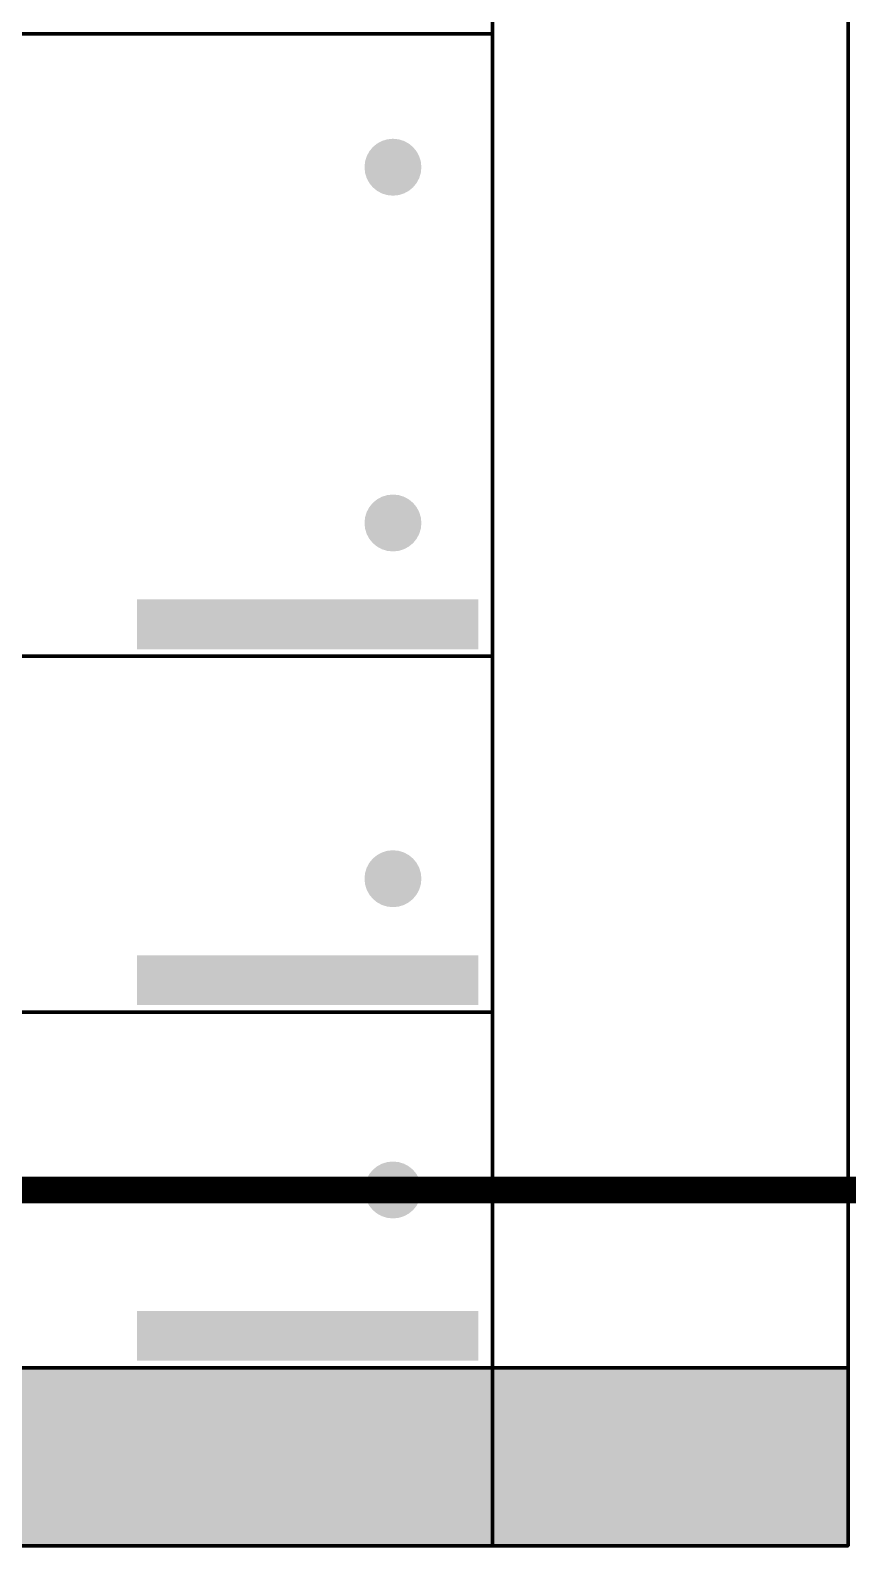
# Model space of a CAD drawing. Header units: millimetres. Extents: x -116965 to 323937, y 291661 to 566926.
# Drawn here: x -42992 to -42532, y 328240 to 329092 of the extents above; entities that cross this region are included whole.
import ezdxf

# ---------------------------------------------------------------- set-up
doc = ezdxf.new("R2010")
doc.units = ezdxf.units.MM
doc.layers.get('0').update_dxf_attribs({"lineweight": 18})
doc.layers.add('C00-00-00', color=7, linetype='Continuous')
doc.layers.add('C34-3A-40', color=7, linetype='Continuous', true_color=0x343a40)
doc.layers.add('C62-64-69', color=7, linetype='Continuous', true_color=0x626469)

msp = doc.modelspace()

# ---------------------------------------------------------------- hatches: boundary and pattern name
at = {"layer": 'C00-00-00'}
h = msp.add_hatch(color=256, dxfattribs=at)
edge = h.paths.add_edge_path()
edge.add_arc((-42788.106071, 329014.783058), 15.997765, 0, 360)
h = msp.add_hatch(color=256, dxfattribs=at)
edge = h.paths.add_edge_path()
edge.add_arc((-42788.106071, 328814.783058), 15.997765, 0, 360)
h = msp.add_hatch(color=256, dxfattribs=at)
h.dxf.hatch_style = 2
h.paths.add_polyline_path([(-42932.085971, 328771.816977), (-42740.112771, 328771.816977), (-42740.112771, 328743.820886), (-42932.085971, 328743.820886)])
h = msp.add_hatch(color=256, dxfattribs=at)
edge = h.paths.add_edge_path()
edge.add_arc((-42788.106071, 328614.810977), 15.997765, 0, 360)
h = msp.add_hatch(color=256, dxfattribs=at)
h.dxf.hatch_style = 2
h.paths.add_polyline_path([(-42932.085971, 328571.816977), (-42740.112771, 328571.816977), (-42740.112771, 328543.820886), (-42932.085971, 328543.820886)])
h = msp.add_hatch(color=256, dxfattribs=at)
edge = h.paths.add_edge_path()
edge.add_arc((-42788.106069, 328439.835402), 15.997765, 0, 360)
h = msp.add_hatch(color=256, dxfattribs=at)
h.dxf.hatch_style = 2
h.paths.add_polyline_path([(-42932.085971, 328371.844896), (-42740.112771, 328371.844896), (-42740.112771, 328343.848805), (-42932.085971, 328343.848805)])
at = {"layer": 'C34-3A-40'}
h = msp.add_hatch(color=256, dxfattribs=at)
h.dxf.hatch_style = 2
h.paths.add_polyline_path([(-43432.016177, 328339.849361), (-42732.113883, 328339.849361), (-42732.113883, 328239.863317), (-43432.016177, 328239.863317)])
h = msp.add_hatch(color=256, dxfattribs=at)
h.dxf.hatch_style = 2
h.paths.add_polyline_path([(-42732.113883, 328339.849361), (-42532.141802, 328339.849361), (-42532.141802, 328239.863317), (-42732.113883, 328239.863317)])
at = {"layer": 'C62-64-69'}
h = msp.add_hatch(color=256, dxfattribs=at)
h.dxf.hatch_style = 2
h.paths.add_polyline_path([(-43016.074243, 328330.850618), (-42984.078708, 328330.850618), (-42984.078708, 328323.851592), (-43016.074243, 328323.851592)])
h = msp.add_hatch(color=256, dxfattribs=at)
h.dxf.hatch_style = 2
h.paths.add_polyline_path([(-43016.074243, 328323.851592), (-42984.078708, 328323.851592), (-42984.078708, 328321.851874), (-43016.074243, 328321.851874)])
h = msp.add_hatch(color=256, dxfattribs=at)
h.dxf.hatch_style = 2
h.paths.add_polyline_path([(-42984.078708, 328330.850618), (-42952.083177, 328330.850618), (-42952.083177, 328323.851592), (-42984.078708, 328323.851592)])
h = msp.add_hatch(color=256, dxfattribs=at)
h.dxf.hatch_style = 2
h.paths.add_polyline_path([(-42984.078708, 328330.850618), (-42952.083177, 328330.850618), (-42952.083177, 328323.851592), (-42984.078708, 328323.851592)])
h = msp.add_hatch(color=256, dxfattribs=at)
h.dxf.hatch_style = 2
h.paths.add_polyline_path([(-42984.078708, 328323.851592), (-42952.083177, 328323.851592), (-42952.083177, 328321.851874), (-42984.078708, 328321.851874)])
h = msp.add_hatch(color=256, dxfattribs=at)
h.dxf.hatch_style = 2
h.paths.add_polyline_path([(-42984.078708, 328323.851592), (-42952.083177, 328323.851592), (-42952.083177, 328321.851874), (-42984.078708, 328321.851874)])
h = msp.add_hatch(color=256, dxfattribs=at)
h.dxf.hatch_style = 2
h.paths.add_polyline_path([(-42952.083177, 328330.850618), (-42920.087643, 328330.850618), (-42920.087643, 328323.851592), (-42952.083177, 328323.851592)])
h = msp.add_hatch(color=256, dxfattribs=at)
h.dxf.hatch_style = 2
h.paths.add_polyline_path([(-42952.083177, 328330.850618), (-42920.087643, 328330.850618), (-42920.087643, 328323.851592), (-42952.083177, 328323.851592)])
h = msp.add_hatch(color=256, dxfattribs=at)
h.dxf.hatch_style = 2
h.paths.add_polyline_path([(-42952.083177, 328323.851592), (-42920.087643, 328323.851592), (-42920.087643, 328321.851874), (-42952.083177, 328321.851874)])
h = msp.add_hatch(color=256, dxfattribs=at)
h.dxf.hatch_style = 2
h.paths.add_polyline_path([(-42952.083177, 328323.851592), (-42920.087643, 328323.851592), (-42920.087643, 328321.851874), (-42952.083177, 328321.851874)])
h = msp.add_hatch(color=256, dxfattribs=at)
h.dxf.hatch_style = 2
h.paths.add_polyline_path([(-42920.087643, 328330.850618), (-42888.092108, 328330.850618), (-42888.092108, 328323.851592), (-42920.087643, 328323.851592)])
h = msp.add_hatch(color=256, dxfattribs=at)
h.dxf.hatch_style = 2
h.paths.add_polyline_path([(-42920.087643, 328330.850618), (-42888.092108, 328330.850618), (-42888.092108, 328323.851592), (-42920.087643, 328323.851592)])
h = msp.add_hatch(color=256, dxfattribs=at)
h.dxf.hatch_style = 2
h.paths.add_polyline_path([(-42920.087643, 328323.851592), (-42888.092108, 328323.851592), (-42888.092108, 328321.851874), (-42920.087643, 328321.851874)])
h = msp.add_hatch(color=256, dxfattribs=at)
h.dxf.hatch_style = 2
h.paths.add_polyline_path([(-42920.087643, 328323.851592), (-42888.092108, 328323.851592), (-42888.092108, 328321.851874), (-42920.087643, 328321.851874)])
h = msp.add_hatch(color=256, dxfattribs=at)
h.dxf.hatch_style = 2
h.paths.add_polyline_path([(-42888.092108, 328330.850618), (-42856.096577, 328330.850618), (-42856.096577, 328323.851592), (-42888.092108, 328323.851592)])
h = msp.add_hatch(color=256, dxfattribs=at)
h.dxf.hatch_style = 2
h.paths.add_polyline_path([(-42888.092108, 328330.850618), (-42856.096577, 328330.850618), (-42856.096577, 328323.851592), (-42888.092108, 328323.851592)])
h = msp.add_hatch(color=256, dxfattribs=at)
h.dxf.hatch_style = 2
h.paths.add_polyline_path([(-42888.092108, 328323.851592), (-42856.096577, 328323.851592), (-42856.096577, 328321.851874), (-42888.092108, 328321.851874)])
h = msp.add_hatch(color=256, dxfattribs=at)
h.dxf.hatch_style = 2
h.paths.add_polyline_path([(-42888.092108, 328323.851592), (-42856.096577, 328323.851592), (-42856.096577, 328321.851874), (-42888.092108, 328321.851874)])
h = msp.add_hatch(color=256, dxfattribs=at)
h.dxf.hatch_style = 2
h.paths.add_polyline_path([(-42856.096577, 328330.850618), (-42824.101043, 328330.850618), (-42824.101043, 328323.851592), (-42856.096577, 328323.851592)])
h = msp.add_hatch(color=256, dxfattribs=at)
h.dxf.hatch_style = 2
h.paths.add_polyline_path([(-42856.096577, 328323.851592), (-42824.101043, 328323.851592), (-42824.101043, 328321.851874), (-42856.096577, 328321.851874)])
h = msp.add_hatch(color=256, dxfattribs=at)
h.dxf.hatch_style = 2
h.paths.add_polyline_path([(-42824.101043, 328330.850618), (-42792.105508, 328330.850618), (-42792.105508, 328323.851592), (-42824.101043, 328323.851592)])
h = msp.add_hatch(color=256, dxfattribs=at)
h.dxf.hatch_style = 2
h.paths.add_polyline_path([(-42824.101043, 328330.850618), (-42792.105508, 328330.850618), (-42792.105508, 328323.851592), (-42824.101043, 328323.851592)])
h = msp.add_hatch(color=256, dxfattribs=at)
h.dxf.hatch_style = 2
h.paths.add_polyline_path([(-42824.101043, 328323.851592), (-42792.105508, 328323.851592), (-42792.105508, 328321.851874), (-42824.101043, 328321.851874)])
h = msp.add_hatch(color=256, dxfattribs=at)
h.dxf.hatch_style = 2
h.paths.add_polyline_path([(-42824.101043, 328323.851592), (-42792.105508, 328323.851592), (-42792.105508, 328321.851874), (-42824.101043, 328321.851874)])
h = msp.add_hatch(color=256, dxfattribs=at)
h.dxf.hatch_style = 2
h.paths.add_polyline_path([(-42792.105508, 328330.850618), (-42760.109977, 328330.850618), (-42760.109977, 328323.851592), (-42792.105508, 328323.851592)])
h = msp.add_hatch(color=256, dxfattribs=at)
h.dxf.hatch_style = 2
h.paths.add_polyline_path([(-42792.105508, 328330.850618), (-42760.109977, 328330.850618), (-42760.109977, 328323.851592), (-42792.105508, 328323.851592)])
h = msp.add_hatch(color=256, dxfattribs=at)
h.dxf.hatch_style = 2
h.paths.add_polyline_path([(-42792.105508, 328323.851592), (-42760.109977, 328323.851592), (-42760.109977, 328321.851874), (-42792.105508, 328321.851874)])
h = msp.add_hatch(color=256, dxfattribs=at)
h.dxf.hatch_style = 2
h.paths.add_polyline_path([(-42792.105508, 328323.851592), (-42760.109977, 328323.851592), (-42760.109977, 328321.851874), (-42792.105508, 328321.851874)])
h = msp.add_hatch(color=256, dxfattribs=at)
h.dxf.hatch_style = 2
h.paths.add_polyline_path([(-42760.109977, 328330.850618), (-42728.114443, 328330.850618), (-42728.114443, 328323.851592), (-42760.109977, 328323.851592)])
h = msp.add_hatch(color=256, dxfattribs=at)
h.dxf.hatch_style = 2
h.paths.add_polyline_path([(-42760.109977, 328323.851592), (-42728.114443, 328323.851592), (-42728.114443, 328321.851874), (-42760.109977, 328321.851874)])
h = msp.add_hatch(color=256, dxfattribs=at)
h.dxf.hatch_style = 2
h.paths.add_polyline_path([(-43016.074243, 328321.851874), (-42984.078708, 328321.851874), (-42984.078708, 328314.852848), (-43016.074243, 328314.852848)])
h = msp.add_hatch(color=256, dxfattribs=at)
h.dxf.hatch_style = 2
h.paths.add_polyline_path([(-42984.078708, 328321.851874), (-42952.083177, 328321.851874), (-42952.083177, 328314.852848), (-42984.078708, 328314.852848)])
h = msp.add_hatch(color=256, dxfattribs=at)
h.dxf.hatch_style = 2
h.paths.add_polyline_path([(-42984.078708, 328321.851874), (-42952.083177, 328321.851874), (-42952.083177, 328314.852848), (-42984.078708, 328314.852848)])
h = msp.add_hatch(color=256, dxfattribs=at)
h.dxf.hatch_style = 2
h.paths.add_polyline_path([(-42952.083177, 328321.851874), (-42920.087643, 328321.851874), (-42920.087643, 328314.852848), (-42952.083177, 328314.852848)])
h = msp.add_hatch(color=256, dxfattribs=at)
h.dxf.hatch_style = 2
h.paths.add_polyline_path([(-42952.083177, 328321.851874), (-42920.087643, 328321.851874), (-42920.087643, 328314.852848), (-42952.083177, 328314.852848)])
h = msp.add_hatch(color=256, dxfattribs=at)
h.dxf.hatch_style = 2
h.paths.add_polyline_path([(-42920.087643, 328321.851874), (-42888.092108, 328321.851874), (-42888.092108, 328314.852848), (-42920.087643, 328314.852848)])
h = msp.add_hatch(color=256, dxfattribs=at)
h.dxf.hatch_style = 2
h.paths.add_polyline_path([(-42920.087643, 328321.851874), (-42888.092108, 328321.851874), (-42888.092108, 328314.852848), (-42920.087643, 328314.852848)])
h = msp.add_hatch(color=256, dxfattribs=at)
h.dxf.hatch_style = 2
h.paths.add_polyline_path([(-42888.092108, 328321.851874), (-42856.096577, 328321.851874), (-42856.096577, 328314.852848), (-42888.092108, 328314.852848)])
h = msp.add_hatch(color=256, dxfattribs=at)
h.dxf.hatch_style = 2
h.paths.add_polyline_path([(-42888.092108, 328321.851874), (-42856.096577, 328321.851874), (-42856.096577, 328314.852848), (-42888.092108, 328314.852848)])
h = msp.add_hatch(color=256, dxfattribs=at)
h.dxf.hatch_style = 2
h.paths.add_polyline_path([(-42856.096577, 328321.851874), (-42824.101043, 328321.851874), (-42824.101043, 328314.852848), (-42856.096577, 328314.852848)])
h = msp.add_hatch(color=256, dxfattribs=at)
h.dxf.hatch_style = 2
h.paths.add_polyline_path([(-42824.101043, 328321.851874), (-42792.105508, 328321.851874), (-42792.105508, 328314.852848), (-42824.101043, 328314.852848)])
h = msp.add_hatch(color=256, dxfattribs=at)
h.dxf.hatch_style = 2
h.paths.add_polyline_path([(-42824.101043, 328321.851874), (-42792.105508, 328321.851874), (-42792.105508, 328314.852848), (-42824.101043, 328314.852848)])
h = msp.add_hatch(color=256, dxfattribs=at)
h.dxf.hatch_style = 2
h.paths.add_polyline_path([(-42792.105508, 328321.851874), (-42760.109977, 328321.851874), (-42760.109977, 328314.852848), (-42792.105508, 328314.852848)])
h = msp.add_hatch(color=256, dxfattribs=at)
h.dxf.hatch_style = 2
h.paths.add_polyline_path([(-42792.105508, 328321.851874), (-42760.109977, 328321.851874), (-42760.109977, 328314.852848), (-42792.105508, 328314.852848)])
h = msp.add_hatch(color=256, dxfattribs=at)
h.dxf.hatch_style = 2
h.paths.add_polyline_path([(-42760.109977, 328321.851874), (-42728.114443, 328321.851874), (-42728.114443, 328314.852848), (-42760.109977, 328314.852848)])
h = msp.add_hatch(color=256, dxfattribs=at)
h.dxf.hatch_style = 2
h.paths.add_polyline_path([(-43016.074243, 328314.852848), (-42984.078708, 328314.852848), (-42984.078708, 328312.85313), (-43016.074243, 328312.85313)])
h = msp.add_hatch(color=256, dxfattribs=at)
h.dxf.hatch_style = 2
h.paths.add_polyline_path([(-43016.074243, 328312.85313), (-42984.078708, 328312.85313), (-42984.078708, 328305.854105), (-43016.074243, 328305.854105)])
h = msp.add_hatch(color=256, dxfattribs=at)
h.dxf.hatch_style = 2
h.paths.add_polyline_path([(-42984.078708, 328314.852848), (-42952.083177, 328314.852848), (-42952.083177, 328312.85313), (-42984.078708, 328312.85313)])
h = msp.add_hatch(color=256, dxfattribs=at)
h.dxf.hatch_style = 2
h.paths.add_polyline_path([(-42984.078708, 328314.852848), (-42952.083177, 328314.852848), (-42952.083177, 328312.85313), (-42984.078708, 328312.85313)])
h = msp.add_hatch(color=256, dxfattribs=at)
h.dxf.hatch_style = 2
h.paths.add_polyline_path([(-42984.078708, 328312.85313), (-42952.083177, 328312.85313), (-42952.083177, 328305.854105), (-42984.078708, 328305.854105)])
h = msp.add_hatch(color=256, dxfattribs=at)
h.dxf.hatch_style = 2
h.paths.add_polyline_path([(-42984.078708, 328312.85313), (-42952.083177, 328312.85313), (-42952.083177, 328305.854105), (-42984.078708, 328305.854105)])
h = msp.add_hatch(color=256, dxfattribs=at)
h.dxf.hatch_style = 2
h.paths.add_polyline_path([(-42952.083177, 328314.852848), (-42920.087643, 328314.852848), (-42920.087643, 328312.85313), (-42952.083177, 328312.85313)])
h = msp.add_hatch(color=256, dxfattribs=at)
h.dxf.hatch_style = 2
h.paths.add_polyline_path([(-42952.083177, 328314.852848), (-42920.087643, 328314.852848), (-42920.087643, 328312.85313), (-42952.083177, 328312.85313)])
h = msp.add_hatch(color=256, dxfattribs=at)
h.dxf.hatch_style = 2
h.paths.add_polyline_path([(-42952.083177, 328312.85313), (-42920.087643, 328312.85313), (-42920.087643, 328305.854105), (-42952.083177, 328305.854105)])
h = msp.add_hatch(color=256, dxfattribs=at)
h.dxf.hatch_style = 2
h.paths.add_polyline_path([(-42952.083177, 328312.85313), (-42920.087643, 328312.85313), (-42920.087643, 328305.854105), (-42952.083177, 328305.854105)])
h = msp.add_hatch(color=256, dxfattribs=at)
h.dxf.hatch_style = 2
h.paths.add_polyline_path([(-42920.087643, 328314.852848), (-42888.092108, 328314.852848), (-42888.092108, 328312.85313), (-42920.087643, 328312.85313)])
h = msp.add_hatch(color=256, dxfattribs=at)
h.dxf.hatch_style = 2
h.paths.add_polyline_path([(-42920.087643, 328314.852848), (-42888.092108, 328314.852848), (-42888.092108, 328312.85313), (-42920.087643, 328312.85313)])
h = msp.add_hatch(color=256, dxfattribs=at)
h.dxf.hatch_style = 2
h.paths.add_polyline_path([(-42920.087643, 328312.85313), (-42888.092108, 328312.85313), (-42888.092108, 328305.854105), (-42920.087643, 328305.854105)])
h = msp.add_hatch(color=256, dxfattribs=at)
h.dxf.hatch_style = 2
h.paths.add_polyline_path([(-42920.087643, 328312.85313), (-42888.092108, 328312.85313), (-42888.092108, 328305.854105), (-42920.087643, 328305.854105)])
h = msp.add_hatch(color=256, dxfattribs=at)
h.dxf.hatch_style = 2
h.paths.add_polyline_path([(-42888.092108, 328314.852848), (-42856.096577, 328314.852848), (-42856.096577, 328312.85313), (-42888.092108, 328312.85313)])
h = msp.add_hatch(color=256, dxfattribs=at)
h.dxf.hatch_style = 2
h.paths.add_polyline_path([(-42888.092108, 328314.852848), (-42856.096577, 328314.852848), (-42856.096577, 328312.85313), (-42888.092108, 328312.85313)])
h = msp.add_hatch(color=256, dxfattribs=at)
h.dxf.hatch_style = 2
h.paths.add_polyline_path([(-42888.092108, 328312.85313), (-42856.096577, 328312.85313), (-42856.096577, 328305.854105), (-42888.092108, 328305.854105)])
h = msp.add_hatch(color=256, dxfattribs=at)
h.dxf.hatch_style = 2
h.paths.add_polyline_path([(-42888.092108, 328312.85313), (-42856.096577, 328312.85313), (-42856.096577, 328305.854105), (-42888.092108, 328305.854105)])
h = msp.add_hatch(color=256, dxfattribs=at)
h.dxf.hatch_style = 2
h.paths.add_polyline_path([(-42856.096577, 328314.852848), (-42824.101043, 328314.852848), (-42824.101043, 328312.85313), (-42856.096577, 328312.85313)])
h = msp.add_hatch(color=256, dxfattribs=at)
h.dxf.hatch_style = 2
h.paths.add_polyline_path([(-42856.096577, 328312.85313), (-42824.101043, 328312.85313), (-42824.101043, 328305.854105), (-42856.096577, 328305.854105)])
h = msp.add_hatch(color=256, dxfattribs=at)
h.dxf.hatch_style = 2
h.paths.add_polyline_path([(-42824.101043, 328314.852848), (-42792.105508, 328314.852848), (-42792.105508, 328312.85313), (-42824.101043, 328312.85313)])
h = msp.add_hatch(color=256, dxfattribs=at)
h.dxf.hatch_style = 2
h.paths.add_polyline_path([(-42824.101043, 328314.852848), (-42792.105508, 328314.852848), (-42792.105508, 328312.85313), (-42824.101043, 328312.85313)])
h = msp.add_hatch(color=256, dxfattribs=at)
h.dxf.hatch_style = 2
h.paths.add_polyline_path([(-42824.101043, 328312.85313), (-42792.105508, 328312.85313), (-42792.105508, 328305.854105), (-42824.101043, 328305.854105)])
h = msp.add_hatch(color=256, dxfattribs=at)
h.dxf.hatch_style = 2
h.paths.add_polyline_path([(-42824.101043, 328312.85313), (-42792.105508, 328312.85313), (-42792.105508, 328305.854105), (-42824.101043, 328305.854105)])
h = msp.add_hatch(color=256, dxfattribs=at)
h.dxf.hatch_style = 2
h.paths.add_polyline_path([(-42792.105508, 328314.852848), (-42760.109977, 328314.852848), (-42760.109977, 328312.85313), (-42792.105508, 328312.85313)])
h = msp.add_hatch(color=256, dxfattribs=at)
h.dxf.hatch_style = 2
h.paths.add_polyline_path([(-42792.105508, 328314.852848), (-42760.109977, 328314.852848), (-42760.109977, 328312.85313), (-42792.105508, 328312.85313)])
h = msp.add_hatch(color=256, dxfattribs=at)
h.dxf.hatch_style = 2
h.paths.add_polyline_path([(-42792.105508, 328312.85313), (-42760.109977, 328312.85313), (-42760.109977, 328305.854105), (-42792.105508, 328305.854105)])
h = msp.add_hatch(color=256, dxfattribs=at)
h.dxf.hatch_style = 2
h.paths.add_polyline_path([(-42792.105508, 328312.85313), (-42760.109977, 328312.85313), (-42760.109977, 328305.854105), (-42792.105508, 328305.854105)])
h = msp.add_hatch(color=256, dxfattribs=at)
h.dxf.hatch_style = 2
h.paths.add_polyline_path([(-42760.109977, 328314.852848), (-42728.114443, 328314.852848), (-42728.114443, 328312.85313), (-42760.109977, 328312.85313)])
h = msp.add_hatch(color=256, dxfattribs=at)
h.dxf.hatch_style = 2
h.paths.add_polyline_path([(-42760.109977, 328312.85313), (-42728.114443, 328312.85313), (-42728.114443, 328305.854105), (-42760.109977, 328305.854105)])
h = msp.add_hatch(color=256, dxfattribs=at)
h.dxf.hatch_style = 2
h.paths.add_polyline_path([(-43016.074243, 328305.854105), (-42984.078708, 328305.854105), (-42984.078708, 328303.854386), (-43016.074243, 328303.854386)])
h = msp.add_hatch(color=256, dxfattribs=at)
h.dxf.hatch_style = 2
h.paths.add_polyline_path([(-43016.074243, 328303.854386), (-42984.078708, 328303.854386), (-42984.078708, 328296.855361), (-43016.074243, 328296.855361)])
h = msp.add_hatch(color=256, dxfattribs=at)
h.dxf.hatch_style = 2
h.paths.add_polyline_path([(-42984.078708, 328305.854105), (-42952.083177, 328305.854105), (-42952.083177, 328303.854386), (-42984.078708, 328303.854386)])
h = msp.add_hatch(color=256, dxfattribs=at)
h.dxf.hatch_style = 2
h.paths.add_polyline_path([(-42984.078708, 328305.854105), (-42952.083177, 328305.854105), (-42952.083177, 328303.854386), (-42984.078708, 328303.854386)])
h = msp.add_hatch(color=256, dxfattribs=at)
h.dxf.hatch_style = 2
h.paths.add_polyline_path([(-42984.078708, 328303.854386), (-42952.083177, 328303.854386), (-42952.083177, 328296.855361), (-42984.078708, 328296.855361)])
h = msp.add_hatch(color=256, dxfattribs=at)
h.dxf.hatch_style = 2
h.paths.add_polyline_path([(-42984.078708, 328303.854386), (-42952.083177, 328303.854386), (-42952.083177, 328296.855361), (-42984.078708, 328296.855361)])
h = msp.add_hatch(color=256, dxfattribs=at)
h.dxf.hatch_style = 2
h.paths.add_polyline_path([(-42952.083177, 328305.854105), (-42920.087643, 328305.854105), (-42920.087643, 328303.854386), (-42952.083177, 328303.854386)])
h = msp.add_hatch(color=256, dxfattribs=at)
h.dxf.hatch_style = 2
h.paths.add_polyline_path([(-42952.083177, 328305.854105), (-42920.087643, 328305.854105), (-42920.087643, 328303.854386), (-42952.083177, 328303.854386)])
h = msp.add_hatch(color=256, dxfattribs=at)
h.dxf.hatch_style = 2
h.paths.add_polyline_path([(-42952.083177, 328303.854386), (-42920.087643, 328303.854386), (-42920.087643, 328296.855361), (-42952.083177, 328296.855361)])
h = msp.add_hatch(color=256, dxfattribs=at)
h.dxf.hatch_style = 2
h.paths.add_polyline_path([(-42952.083177, 328303.854386), (-42920.087643, 328303.854386), (-42920.087643, 328296.855361), (-42952.083177, 328296.855361)])
h = msp.add_hatch(color=256, dxfattribs=at)
h.dxf.hatch_style = 2
h.paths.add_polyline_path([(-42920.087643, 328305.854105), (-42888.092108, 328305.854105), (-42888.092108, 328303.854386), (-42920.087643, 328303.854386)])
h = msp.add_hatch(color=256, dxfattribs=at)
h.dxf.hatch_style = 2
h.paths.add_polyline_path([(-42920.087643, 328305.854105), (-42888.092108, 328305.854105), (-42888.092108, 328303.854386), (-42920.087643, 328303.854386)])
h = msp.add_hatch(color=256, dxfattribs=at)
h.dxf.hatch_style = 2
h.paths.add_polyline_path([(-42920.087643, 328303.854386), (-42888.092108, 328303.854386), (-42888.092108, 328296.855361), (-42920.087643, 328296.855361)])
h = msp.add_hatch(color=256, dxfattribs=at)
h.dxf.hatch_style = 2
h.paths.add_polyline_path([(-42920.087643, 328303.854386), (-42888.092108, 328303.854386), (-42888.092108, 328296.855361), (-42920.087643, 328296.855361)])
h = msp.add_hatch(color=256, dxfattribs=at)
h.dxf.hatch_style = 2
h.paths.add_polyline_path([(-42888.092108, 328305.854105), (-42856.096577, 328305.854105), (-42856.096577, 328303.854386), (-42888.092108, 328303.854386)])
h = msp.add_hatch(color=256, dxfattribs=at)
h.dxf.hatch_style = 2
h.paths.add_polyline_path([(-42888.092108, 328305.854105), (-42856.096577, 328305.854105), (-42856.096577, 328303.854386), (-42888.092108, 328303.854386)])
h = msp.add_hatch(color=256, dxfattribs=at)
h.dxf.hatch_style = 2
h.paths.add_polyline_path([(-42888.092108, 328303.854386), (-42856.096577, 328303.854386), (-42856.096577, 328296.855361), (-42888.092108, 328296.855361)])
h = msp.add_hatch(color=256, dxfattribs=at)
h.dxf.hatch_style = 2
h.paths.add_polyline_path([(-42888.092108, 328303.854386), (-42856.096577, 328303.854386), (-42856.096577, 328296.855361), (-42888.092108, 328296.855361)])
h = msp.add_hatch(color=256, dxfattribs=at)
h.dxf.hatch_style = 2
h.paths.add_polyline_path([(-42856.096577, 328305.854105), (-42824.101043, 328305.854105), (-42824.101043, 328303.854386), (-42856.096577, 328303.854386)])
h = msp.add_hatch(color=256, dxfattribs=at)
h.dxf.hatch_style = 2
h.paths.add_polyline_path([(-42856.096577, 328303.854386), (-42824.101043, 328303.854386), (-42824.101043, 328296.855361), (-42856.096577, 328296.855361)])
h = msp.add_hatch(color=256, dxfattribs=at)
h.dxf.hatch_style = 2
h.paths.add_polyline_path([(-42824.101043, 328305.854105), (-42792.105508, 328305.854105), (-42792.105508, 328303.854386), (-42824.101043, 328303.854386)])
h = msp.add_hatch(color=256, dxfattribs=at)
h.dxf.hatch_style = 2
h.paths.add_polyline_path([(-42824.101043, 328305.854105), (-42792.105508, 328305.854105), (-42792.105508, 328303.854386), (-42824.101043, 328303.854386)])
h = msp.add_hatch(color=256, dxfattribs=at)
h.dxf.hatch_style = 2
h.paths.add_polyline_path([(-42824.101043, 328303.854386), (-42792.105508, 328303.854386), (-42792.105508, 328296.855361), (-42824.101043, 328296.855361)])
h = msp.add_hatch(color=256, dxfattribs=at)
h.dxf.hatch_style = 2
h.paths.add_polyline_path([(-42824.101043, 328303.854386), (-42792.105508, 328303.854386), (-42792.105508, 328296.855361), (-42824.101043, 328296.855361)])
h = msp.add_hatch(color=256, dxfattribs=at)
h.dxf.hatch_style = 2
h.paths.add_polyline_path([(-42792.105508, 328305.854105), (-42760.109977, 328305.854105), (-42760.109977, 328303.854386), (-42792.105508, 328303.854386)])
h = msp.add_hatch(color=256, dxfattribs=at)
h.dxf.hatch_style = 2
h.paths.add_polyline_path([(-42792.105508, 328305.854105), (-42760.109977, 328305.854105), (-42760.109977, 328303.854386), (-42792.105508, 328303.854386)])
h = msp.add_hatch(color=256, dxfattribs=at)
h.dxf.hatch_style = 2
h.paths.add_polyline_path([(-42792.105508, 328303.854386), (-42760.109977, 328303.854386), (-42760.109977, 328296.855361), (-42792.105508, 328296.855361)])
h = msp.add_hatch(color=256, dxfattribs=at)
h.dxf.hatch_style = 2
h.paths.add_polyline_path([(-42792.105508, 328303.854386), (-42760.109977, 328303.854386), (-42760.109977, 328296.855361), (-42792.105508, 328296.855361)])
h = msp.add_hatch(color=256, dxfattribs=at)
h.dxf.hatch_style = 2
h.paths.add_polyline_path([(-42760.109977, 328305.854105), (-42728.114443, 328305.854105), (-42728.114443, 328303.854386), (-42760.109977, 328303.854386)])
h = msp.add_hatch(color=256, dxfattribs=at)
h.dxf.hatch_style = 2
h.paths.add_polyline_path([(-42760.109977, 328303.854386), (-42728.114443, 328303.854386), (-42728.114443, 328296.855361), (-42760.109977, 328296.855361)])
h = msp.add_hatch(color=256, dxfattribs=at)
h.dxf.hatch_style = 2
h.paths.add_polyline_path([(-43016.074243, 328296.855361), (-42984.078708, 328296.855361), (-42984.078708, 328294.855643), (-43016.074243, 328294.855643)])
h = msp.add_hatch(color=256, dxfattribs=at)
h.dxf.hatch_style = 2
h.paths.add_polyline_path([(-43016.074243, 328294.855643), (-42984.078708, 328294.855643), (-42984.078708, 328287.856617), (-43016.074243, 328287.856617)])
h = msp.add_hatch(color=256, dxfattribs=at)
h.dxf.hatch_style = 2
h.paths.add_polyline_path([(-42984.078708, 328296.855361), (-42952.083177, 328296.855361), (-42952.083177, 328294.855643), (-42984.078708, 328294.855643)])
h = msp.add_hatch(color=256, dxfattribs=at)
h.dxf.hatch_style = 2
h.paths.add_polyline_path([(-42984.078708, 328296.855361), (-42952.083177, 328296.855361), (-42952.083177, 328294.855643), (-42984.078708, 328294.855643)])
h = msp.add_hatch(color=256, dxfattribs=at)
h.dxf.hatch_style = 2
h.paths.add_polyline_path([(-42984.078708, 328294.855643), (-42952.083177, 328294.855643), (-42952.083177, 328287.856617), (-42984.078708, 328287.856617)])
h = msp.add_hatch(color=256, dxfattribs=at)
h.dxf.hatch_style = 2
h.paths.add_polyline_path([(-42984.078708, 328294.855643), (-42952.083177, 328294.855643), (-42952.083177, 328287.856617), (-42984.078708, 328287.856617)])
h = msp.add_hatch(color=256, dxfattribs=at)
h.dxf.hatch_style = 2
h.paths.add_polyline_path([(-42952.083177, 328296.855361), (-42920.087643, 328296.855361), (-42920.087643, 328294.855643), (-42952.083177, 328294.855643)])
h = msp.add_hatch(color=256, dxfattribs=at)
h.dxf.hatch_style = 2
h.paths.add_polyline_path([(-42952.083177, 328296.855361), (-42920.087643, 328296.855361), (-42920.087643, 328294.855643), (-42952.083177, 328294.855643)])
h = msp.add_hatch(color=256, dxfattribs=at)
h.dxf.hatch_style = 2
h.paths.add_polyline_path([(-42952.083177, 328294.855643), (-42920.087643, 328294.855643), (-42920.087643, 328287.856617), (-42952.083177, 328287.856617)])
h = msp.add_hatch(color=256, dxfattribs=at)
h.dxf.hatch_style = 2
h.paths.add_polyline_path([(-42952.083177, 328294.855643), (-42920.087643, 328294.855643), (-42920.087643, 328287.856617), (-42952.083177, 328287.856617)])
h = msp.add_hatch(color=256, dxfattribs=at)
h.dxf.hatch_style = 2
h.paths.add_polyline_path([(-42920.087643, 328296.855361), (-42888.092108, 328296.855361), (-42888.092108, 328294.855643), (-42920.087643, 328294.855643)])
h = msp.add_hatch(color=256, dxfattribs=at)
h.dxf.hatch_style = 2
h.paths.add_polyline_path([(-42920.087643, 328296.855361), (-42888.092108, 328296.855361), (-42888.092108, 328294.855643), (-42920.087643, 328294.855643)])
h = msp.add_hatch(color=256, dxfattribs=at)
h.dxf.hatch_style = 2
h.paths.add_polyline_path([(-42920.087643, 328294.855643), (-42888.092108, 328294.855643), (-42888.092108, 328287.856617), (-42920.087643, 328287.856617)])
h = msp.add_hatch(color=256, dxfattribs=at)
h.dxf.hatch_style = 2
h.paths.add_polyline_path([(-42920.087643, 328294.855643), (-42888.092108, 328294.855643), (-42888.092108, 328287.856617), (-42920.087643, 328287.856617)])
h = msp.add_hatch(color=256, dxfattribs=at)
h.dxf.hatch_style = 2
h.paths.add_polyline_path([(-42888.092108, 328296.855361), (-42856.096577, 328296.855361), (-42856.096577, 328294.855643), (-42888.092108, 328294.855643)])
h = msp.add_hatch(color=256, dxfattribs=at)
h.dxf.hatch_style = 2
h.paths.add_polyline_path([(-42888.092108, 328296.855361), (-42856.096577, 328296.855361), (-42856.096577, 328294.855643), (-42888.092108, 328294.855643)])
h = msp.add_hatch(color=256, dxfattribs=at)
h.dxf.hatch_style = 2
h.paths.add_polyline_path([(-42888.092108, 328294.855643), (-42856.096577, 328294.855643), (-42856.096577, 328287.856617), (-42888.092108, 328287.856617)])
h = msp.add_hatch(color=256, dxfattribs=at)
h.dxf.hatch_style = 2
h.paths.add_polyline_path([(-42888.092108, 328294.855643), (-42856.096577, 328294.855643), (-42856.096577, 328287.856617), (-42888.092108, 328287.856617)])
h = msp.add_hatch(color=256, dxfattribs=at)
h.dxf.hatch_style = 2
h.paths.add_polyline_path([(-42856.096577, 328296.855361), (-42824.101043, 328296.855361), (-42824.101043, 328294.855643), (-42856.096577, 328294.855643)])
h = msp.add_hatch(color=256, dxfattribs=at)
h.dxf.hatch_style = 2
h.paths.add_polyline_path([(-42856.096577, 328294.855643), (-42824.101043, 328294.855643), (-42824.101043, 328287.856617), (-42856.096577, 328287.856617)])
h = msp.add_hatch(color=256, dxfattribs=at)
h.dxf.hatch_style = 2
h.paths.add_polyline_path([(-42824.101043, 328296.855361), (-42792.105508, 328296.855361), (-42792.105508, 328294.855643), (-42824.101043, 328294.855643)])
h = msp.add_hatch(color=256, dxfattribs=at)
h.dxf.hatch_style = 2
h.paths.add_polyline_path([(-42824.101043, 328296.855361), (-42792.105508, 328296.855361), (-42792.105508, 328294.855643), (-42824.101043, 328294.855643)])
h = msp.add_hatch(color=256, dxfattribs=at)
h.dxf.hatch_style = 2
h.paths.add_polyline_path([(-42824.101043, 328294.855643), (-42792.105508, 328294.855643), (-42792.105508, 328287.856617), (-42824.101043, 328287.856617)])
h = msp.add_hatch(color=256, dxfattribs=at)
h.dxf.hatch_style = 2
h.paths.add_polyline_path([(-42824.101043, 328294.855643), (-42792.105508, 328294.855643), (-42792.105508, 328287.856617), (-42824.101043, 328287.856617)])
h = msp.add_hatch(color=256, dxfattribs=at)
h.dxf.hatch_style = 2
h.paths.add_polyline_path([(-42792.105508, 328296.855361), (-42760.109977, 328296.855361), (-42760.109977, 328294.855643), (-42792.105508, 328294.855643)])
h = msp.add_hatch(color=256, dxfattribs=at)
h.dxf.hatch_style = 2
h.paths.add_polyline_path([(-42792.105508, 328296.855361), (-42760.109977, 328296.855361), (-42760.109977, 328294.855643), (-42792.105508, 328294.855643)])
h = msp.add_hatch(color=256, dxfattribs=at)
h.dxf.hatch_style = 2
h.paths.add_polyline_path([(-42792.105508, 328294.855643), (-42760.109977, 328294.855643), (-42760.109977, 328287.856617), (-42792.105508, 328287.856617)])
h = msp.add_hatch(color=256, dxfattribs=at)
h.dxf.hatch_style = 2
h.paths.add_polyline_path([(-42792.105508, 328294.855643), (-42760.109977, 328294.855643), (-42760.109977, 328287.856617), (-42792.105508, 328287.856617)])
h = msp.add_hatch(color=256, dxfattribs=at)
h.dxf.hatch_style = 2
h.paths.add_polyline_path([(-42760.109977, 328296.855361), (-42728.114443, 328296.855361), (-42728.114443, 328294.855643), (-42760.109977, 328294.855643)])
h = msp.add_hatch(color=256, dxfattribs=at)
h.dxf.hatch_style = 2
h.paths.add_polyline_path([(-42760.109977, 328294.855643), (-42728.114443, 328294.855643), (-42728.114443, 328287.856617), (-42760.109977, 328287.856617)])
h = msp.add_hatch(color=256, dxfattribs=at)
h.dxf.hatch_style = 2
h.paths.add_polyline_path([(-43016.074243, 328287.856617), (-42984.078708, 328287.856617), (-42984.078708, 328285.856899), (-43016.074243, 328285.856899)])
h = msp.add_hatch(color=256, dxfattribs=at)
h.dxf.hatch_style = 2
h.paths.add_polyline_path([(-42984.078708, 328287.856617), (-42952.083177, 328287.856617), (-42952.083177, 328285.856899), (-42984.078708, 328285.856899)])
h = msp.add_hatch(color=256, dxfattribs=at)
h.dxf.hatch_style = 2
h.paths.add_polyline_path([(-42984.078708, 328287.856617), (-42952.083177, 328287.856617), (-42952.083177, 328285.856899), (-42984.078708, 328285.856899)])
h = msp.add_hatch(color=256, dxfattribs=at)
h.dxf.hatch_style = 2
h.paths.add_polyline_path([(-42952.083177, 328287.856617), (-42920.087643, 328287.856617), (-42920.087643, 328285.856899), (-42952.083177, 328285.856899)])
h = msp.add_hatch(color=256, dxfattribs=at)
h.dxf.hatch_style = 2
h.paths.add_polyline_path([(-42952.083177, 328287.856617), (-42920.087643, 328287.856617), (-42920.087643, 328285.856899), (-42952.083177, 328285.856899)])
h = msp.add_hatch(color=256, dxfattribs=at)
h.dxf.hatch_style = 2
h.paths.add_polyline_path([(-42920.087643, 328287.856617), (-42888.092108, 328287.856617), (-42888.092108, 328285.856899), (-42920.087643, 328285.856899)])
h = msp.add_hatch(color=256, dxfattribs=at)
h.dxf.hatch_style = 2
h.paths.add_polyline_path([(-42920.087643, 328287.856617), (-42888.092108, 328287.856617), (-42888.092108, 328285.856899), (-42920.087643, 328285.856899)])
h = msp.add_hatch(color=256, dxfattribs=at)
h.dxf.hatch_style = 2
h.paths.add_polyline_path([(-42888.092108, 328287.856617), (-42856.096577, 328287.856617), (-42856.096577, 328285.856899), (-42888.092108, 328285.856899)])
h = msp.add_hatch(color=256, dxfattribs=at)
h.dxf.hatch_style = 2
h.paths.add_polyline_path([(-42888.092108, 328287.856617), (-42856.096577, 328287.856617), (-42856.096577, 328285.856899), (-42888.092108, 328285.856899)])
h = msp.add_hatch(color=256, dxfattribs=at)
h.dxf.hatch_style = 2
h.paths.add_polyline_path([(-42856.096577, 328287.856617), (-42824.101043, 328287.856617), (-42824.101043, 328285.856899), (-42856.096577, 328285.856899)])
h = msp.add_hatch(color=256, dxfattribs=at)
h.dxf.hatch_style = 2
h.paths.add_polyline_path([(-42824.101043, 328287.856617), (-42792.105508, 328287.856617), (-42792.105508, 328285.856899), (-42824.101043, 328285.856899)])
h = msp.add_hatch(color=256, dxfattribs=at)
h.dxf.hatch_style = 2
h.paths.add_polyline_path([(-42824.101043, 328287.856617), (-42792.105508, 328287.856617), (-42792.105508, 328285.856899), (-42824.101043, 328285.856899)])
h = msp.add_hatch(color=256, dxfattribs=at)
h.dxf.hatch_style = 2
h.paths.add_polyline_path([(-42792.105508, 328287.856617), (-42760.109977, 328287.856617), (-42760.109977, 328285.856899), (-42792.105508, 328285.856899)])
h = msp.add_hatch(color=256, dxfattribs=at)
h.dxf.hatch_style = 2
h.paths.add_polyline_path([(-42792.105508, 328287.856617), (-42760.109977, 328287.856617), (-42760.109977, 328285.856899), (-42792.105508, 328285.856899)])
h = msp.add_hatch(color=256, dxfattribs=at)
h.dxf.hatch_style = 2
h.paths.add_polyline_path([(-42760.109977, 328287.856617), (-42728.114443, 328287.856617), (-42728.114443, 328285.856899), (-42760.109977, 328285.856899)])

# ---------------------------------------------------------------- linework, layer by layer
at = {"color": 1, "lineweight": -3, "ltscale": 5, "const_width": 15}
msp.add_lwpolyline([(-43432.016175, 328439.835402), (-41832.239517, 328439.835402)], dxfattribs=at)
at = {"layer": 'C00-00-00', "lineweight": 211}
for points in [[(-43432.016177, 330439.556236), (-42732.113883, 330439.556236), (-42732.113883, 328239.863317), (-43432.016177, 328239.863317)], [(-43432.016177, 328339.849361), (-42732.113883, 328339.849361), (-42732.113883, 328239.863317), (-43432.016177, 328239.863317)], [(-42732.113883, 328339.849361), (-42532.141802, 328339.849361), (-42532.141802, 328239.863317), (-42732.113883, 328239.863317)]]:
    msp.add_lwpolyline(points, close=True, dxfattribs=at)
at = {"layer": 'C00-00-00', "lineweight": 100}
for points in [[(-42732.113883, 330339.570192), (-42532.141802, 330339.570192), (-42532.141802, 328339.849361), (-42732.113883, 328339.849361)], [(-43432.016177, 329689.660924), (-42732.113883, 329689.660924), (-42732.113883, 329089.744674), (-43432.016177, 329089.744674)], [(-43432.016177, 329089.744674), (-42732.113883, 329089.744674), (-42732.113883, 328339.849361), (-43432.016177, 328339.849361)], [(-43432.016177, 329089.744674), (-42732.113887, 329089.744674), (-42732.113887, 328539.821442), (-43432.016177, 328539.821442)], [(-43432.016177, 329089.744674), (-42732.113887, 329089.744674), (-42732.113887, 328739.821442), (-43432.016177, 328739.821442)], [(-43432.016177, 328739.821442), (-42732.113887, 328739.821442), (-42732.113887, 328539.849361), (-43432.016177, 328539.849361)], [(-43432.016177, 328539.821442), (-42732.113887, 328539.821442), (-42732.113887, 328339.849361), (-43432.016177, 328339.849361)], [(-43432.016177, 328539.821442), (-42732.113887, 328539.821442), (-42732.113887, 328339.849361), (-43432.016177, 328339.849361)]]:
    msp.add_lwpolyline(points, close=True, dxfattribs=at)

doc.saveas('drawing.dxf')
